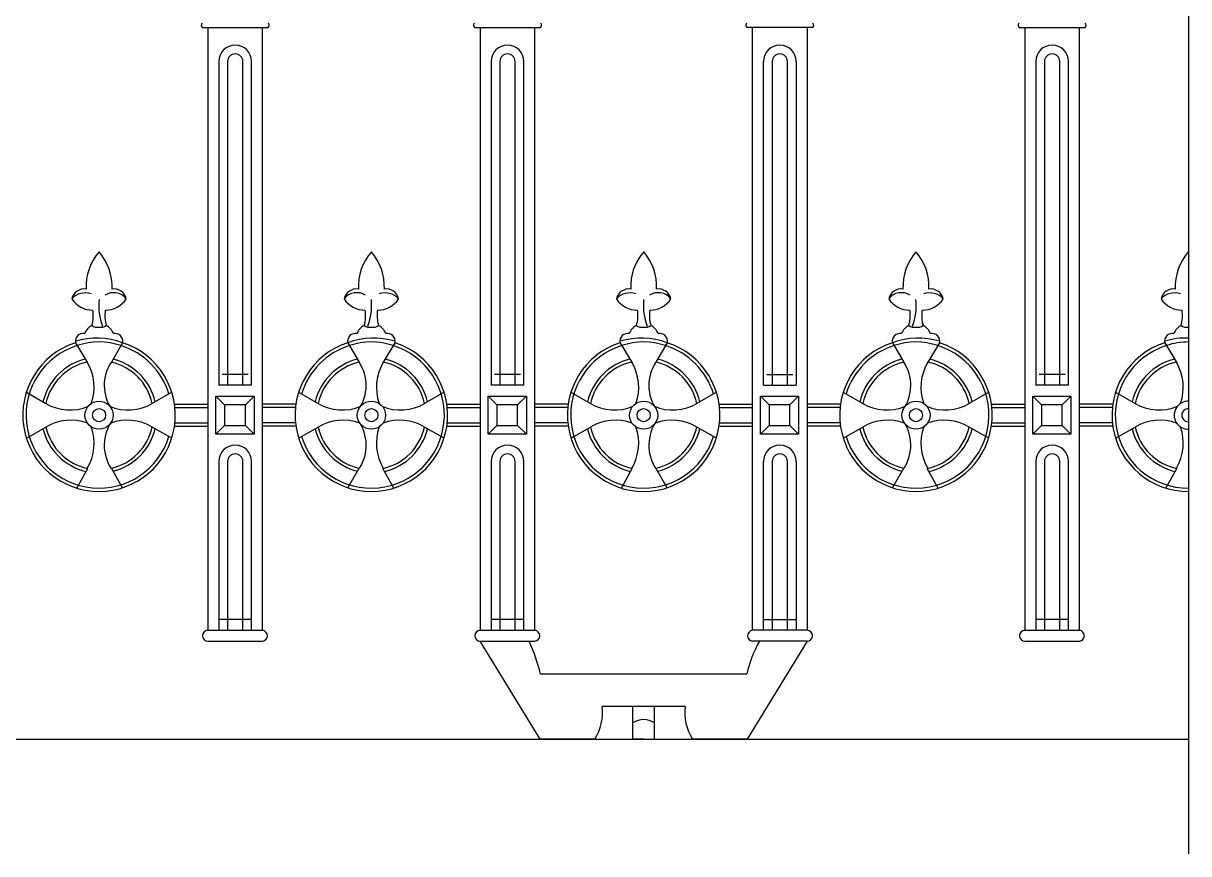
# Model space of a CAD drawing. Header units: millimetres. Extents: x 2621 to 26934, y 11979 to 27988.
# Drawn here: x 19963 to 21568, y 26139 to 27283 of the extents above; entities that cross this region are included whole.
import ezdxf

# ---------------------------------------------------------------- set-up
doc = ezdxf.new("R2010")
doc.units = ezdxf.units.MM

# ---------------------------------------------------------------- blocks, each defined once
blk = doc.blocks.new('A$C4E7D189E')
for p, q in [((1652.78, 0), (1652.78, 884.22)), ((973.59, 568.96), (1018.87, 568.96)), ((973.59, 568.96), (977.48, 568.96)), ((977.48, 568.96), (977.48, 153.83)), ((1014.98, 153.83), (1014.98, 568.96)), ((1014.98, 568.96), (1018.87, 568.96)), ((1161.08, 568.96), (1206.36, 568.96)), ((1161.08, 568.96), (1164.97, 568.96)), ((1164.97, 568.96), (1164.97, 153.83)), ((1202.47, 153.83), (1202.47, 568.96)), ((1202.47, 568.96), (1206.36, 568.96)), ((1393.86, 568.96), (1348.58, 568.96)), ((1352.47, 568.96), (1348.58, 568.96)), ((1352.47, 153.83), (1352.47, 568.96)), ((1389.97, 568.96), (1389.97, 153.83)), ((1393.86, 568.96), (1389.97, 568.96)), ((1536.08, 568.96), (1581.37, 568.96)), ((1536.08, 568.96), (1539.97, 568.96)), ((1539.97, 568.96), (1539.97, 153.83)), ((1577.47, 153.83), (1577.47, 568.96)), ((1577.47, 568.96), (1581.37, 568.96)), ((984.98, 545.52), (984.98, 322.58)), ((990.98, 545.52), (990.98, 322.58)), ((1001.48, 322.58), (1001.48, 545.52)), ((1007.48, 322.58), (1007.48, 545.52)), ((1172.47, 545.52), (1172.47, 322.58)), ((1178.47, 545.52), (1178.47, 322.58)), ((1188.97, 322.58), (1188.97, 545.52)), ((1194.97, 322.58), (1194.97, 545.52)), ((1359.97, 322.58), (1359.97, 545.52)), ((1365.97, 545.52), (1365.97, 322.58)), ((1376.47, 322.58), (1376.47, 545.52)), ((1382.47, 545.52), (1382.47, 322.58)), ((1547.47, 545.52), (1547.47, 322.58)), ((1553.47, 545.52), (1553.47, 322.58)), ((1563.97, 322.58), (1563.97, 545.52)), ((1569.97, 322.58), (1569.97, 545.52)), ((886.24, 351.88), (894.57, 338.03)), ((918.72, 351.88), (910.94, 338.49)), ((1073.74, 351.88), (1081.52, 338.49)), ((1106.22, 351.88), (1097.89, 338.03)), ((1261.23, 351.88), (1269.56, 338.03)), ((1293.71, 351.88), (1285.93, 338.49)), ((1448.73, 351.88), (1456.51, 338.49)), ((1481.21, 351.88), (1472.88, 338.03)), ((1636.22, 351.88), (1644.56, 338.03)), ((1005.23, 330.08), (987.23, 330.08)), ((1192.72, 330.08), (1174.72, 330.08)), ((1362.22, 330.08), (1380.22, 330.08)), ((1567.72, 330.08), (1549.72, 330.08)), ((1007.48, 322.58), (984.98, 322.58)), ((1194.97, 322.58), (1172.47, 322.58)), ((1359.97, 322.58), (1382.47, 322.58)), ((1569.97, 322.58), (1547.47, 322.58)), ((852.41, 317.76), (865.87, 310.1)), ((952.54, 317.76), (939.08, 310.1)), ((988.95, 309.08), (982.95, 315.08)), ((982.95, 288.83), (982.95, 315.08)), ((982.95, 315.08), (1009.2, 315.08)), ((1003.2, 309.08), (1009.2, 315.08)), ((1009.2, 315.08), (1009.2, 288.83)), ((1039.92, 317.76), (1053.37, 310.1)), ((1140.04, 317.76), (1126.59, 310.1)), ((1176.44, 309.08), (1170.44, 315.08)), ((1170.44, 288.83), (1170.44, 315.08)), ((1170.44, 315.08), (1196.69, 315.08)), ((1190.69, 309.08), (1196.69, 315.08)), ((1196.69, 315.08), (1196.69, 288.83)), ((1227.41, 317.76), (1240.87, 310.1)), ((1327.54, 317.76), (1314.08, 310.1)), ((1363.94, 309.08), (1357.94, 315.08)), ((1357.94, 288.83), (1357.94, 315.08)), ((1357.94, 315.08), (1384.19, 315.08)), ((1378.19, 309.08), (1384.19, 315.08)), ((1384.19, 315.08), (1384.19, 288.83)), ((1414.91, 317.76), (1428.37, 310.1)), ((1515.04, 317.76), (1501.58, 310.1)), ((1551.44, 309.08), (1545.44, 315.08)), ((1545.44, 288.83), (1545.44, 315.08)), ((1545.44, 315.08), (1571.69, 315.08)), ((1565.69, 309.08), (1571.69, 315.08)), ((1571.69, 315.08), (1571.69, 288.83)), ((1602.4, 317.76), (1615.86, 310.1)), ((954.98, 309.46), (977.48, 309.46)), ((954.98, 307.21), (977.48, 307.21)), ((1003.2, 309.08), (988.95, 309.08)), ((988.95, 309.08), (988.95, 294.83)), ((1003.2, 294.83), (1003.2, 309.08)), ((1037.48, 309.46), (1014.98, 309.46)), ((1037.48, 307.21), (1014.98, 307.21)), ((1142.48, 309.46), (1164.98, 309.46)), ((1142.48, 307.21), (1164.98, 307.21)), ((1190.69, 309.08), (1176.44, 309.08)), ((1176.44, 309.08), (1176.44, 294.83)), ((1190.69, 294.83), (1190.69, 309.08)), ((1224.97, 309.46), (1202.47, 309.46)), ((1224.97, 307.21), (1202.47, 307.21)), ((1329.97, 309.46), (1352.47, 309.46)), ((1329.97, 307.21), (1352.47, 307.21)), ((1378.19, 309.08), (1363.94, 309.08)), ((1363.94, 309.08), (1363.94, 294.83)), ((1378.19, 294.83), (1378.19, 309.08)), ((1412.47, 309.46), (1389.97, 309.46)), ((1412.47, 307.21), (1389.97, 307.21)), ((1517.47, 309.46), (1539.97, 309.46)), ((1517.47, 307.21), (1539.97, 307.21)), ((1565.69, 309.08), (1551.44, 309.08)), ((1551.44, 309.08), (1551.44, 294.83)), ((1565.69, 294.83), (1565.69, 309.08)), ((1599.96, 309.46), (1577.46, 309.46)), ((1599.96, 307.21), (1577.46, 307.21)), ((852.41, 286.15), (865.87, 293.82)), ((952.54, 286.15), (939.08, 293.82)), ((954.98, 296.71), (977.48, 296.71)), ((954.98, 294.46), (977.48, 294.46)), ((988.95, 294.83), (982.95, 288.83)), ((988.95, 294.83), (1003.2, 294.83)), ((1003.2, 294.83), (1009.2, 288.83)), ((1037.48, 296.71), (1014.98, 296.71)), ((1037.48, 294.46), (1014.98, 294.46)), ((1039.92, 286.15), (1053.37, 293.82)), ((1140.04, 286.15), (1126.59, 293.82)), ((1142.48, 296.71), (1164.98, 296.71)), ((1142.48, 294.46), (1164.98, 294.46)), ((1176.44, 294.83), (1170.44, 288.83)), ((1176.44, 294.83), (1190.69, 294.83)), ((1190.69, 294.83), (1196.69, 288.83)), ((1224.97, 296.71), (1202.47, 296.71)), ((1224.97, 294.46), (1202.47, 294.46)), ((1227.41, 286.15), (1240.87, 293.82)), ((1327.54, 286.15), (1314.08, 293.82)), ((1329.97, 296.71), (1352.47, 296.71)), ((1329.97, 294.46), (1352.47, 294.46)), ((1363.94, 294.83), (1357.94, 288.83)), ((1363.94, 294.83), (1378.19, 294.83)), ((1378.19, 294.83), (1384.19, 288.83)), ((1412.47, 296.71), (1389.97, 296.71)), ((1412.47, 294.46), (1389.97, 294.46)), ((1414.91, 286.15), (1428.37, 293.82)), ((1515.04, 286.15), (1501.58, 293.82)), ((1517.47, 296.71), (1539.97, 296.71)), ((1517.47, 294.46), (1539.97, 294.46)), ((1551.44, 294.83), (1545.44, 288.83)), ((1551.44, 294.83), (1565.69, 294.83)), ((1565.69, 294.83), (1571.69, 288.83)), ((1599.96, 296.71), (1577.46, 296.71)), ((1599.96, 294.46), (1577.46, 294.46)), ((1602.4, 286.15), (1615.86, 293.82)), ((1009.2, 288.83), (982.95, 288.83)), ((1196.69, 288.83), (1170.44, 288.83)), ((1384.19, 288.83), (1357.94, 288.83)), ((1571.69, 288.83), (1545.44, 288.83)), ((887.11, 251.76), (894.66, 265.28)), ((918.72, 252.03), (910.94, 265.43)), ((984.98, 270.08), (984.98, 153.83)), ((990.98, 270.08), (990.98, 153.83)), ((1001.48, 153.83), (1001.48, 270.08)), ((1007.48, 153.83), (1007.48, 270.08)), ((1073.74, 252.03), (1081.52, 265.43)), ((1105.35, 251.76), (1097.8, 265.28)), ((1172.47, 270.08), (1172.47, 153.83)), ((1178.47, 270.08), (1178.47, 153.83)), ((1188.97, 153.83), (1188.97, 270.08)), ((1194.97, 153.83), (1194.97, 270.08)), ((1262.1, 251.76), (1269.65, 265.28)), ((1293.71, 252.03), (1285.93, 265.43)), ((1359.97, 153.83), (1359.97, 270.08)), ((1365.97, 270.08), (1365.97, 153.83)), ((1376.47, 153.83), (1376.47, 270.08)), ((1382.47, 270.08), (1382.47, 153.83)), ((1448.73, 252.03), (1456.51, 265.43)), ((1480.34, 251.76), (1472.79, 265.28)), ((1547.47, 270.08), (1547.47, 153.83)), ((1553.47, 270.08), (1553.47, 153.83)), ((1563.97, 153.83), (1563.97, 270.08)), ((1569.97, 153.83), (1569.97, 270.08)), ((1637.1, 251.76), (1644.64, 265.28)), ((1007.48, 161.33), (984.98, 161.33)), ((1194.97, 161.33), (1172.47, 161.33)), ((1359.97, 161.33), (1382.47, 161.33)), ((1569.97, 161.33), (1547.47, 161.33)), ((977.48, 153.83), (1014.98, 153.83)), ((1164.97, 153.83), (1202.47, 153.83)), ((1389.97, 153.83), (1352.47, 153.83)), ((1539.97, 153.83), (1577.47, 153.83)), ((977.48, 146.33), (1014.98, 146.33)), ((1164.97, 146.33), (1202.47, 146.33)), ((1206.28, 78.83), (1164.97, 146.33)), ((1389.97, 146.33), (1348.66, 78.83)), ((1389.97, 146.33), (1352.47, 146.33)), ((1539.97, 146.33), (1577.47, 146.33)), ((1206.52, 123.84), (1348.42, 123.83)), ((1306.13, 101.33), (1248.82, 101.33)), ((1269.97, 78.83), (1269.97, 101.33)), ((1284.97, 78.83), (1284.97, 101.33)), ((0, 78.83), (1652.78, 78.83)), ((1243.78, 78.83), (1206.28, 78.83)), ((1277.47, 78.83), (1269.97, 78.83)), ((1277.47, 78.83), (1284.97, 78.83)), ((1348.66, 78.83), (1311.16, 78.83))]:
    blk.add_line(p, q)
for centre, radius in [((902.48, 301.96), 9.69), ((902.48, 301.96), 4.5), ((1089.98, 301.96), 9.69), ((1089.98, 301.96), 4.5), ((1277.47, 301.96), 9.69), ((1277.47, 301.96), 4.5), ((1464.97, 301.96), 9.69), ((1464.97, 301.96), 4.5)]:
    blk.add_circle(centre, radius)
for centre, radius, start, end in [((974.49, 570.44), 1.74, 125.64963, 238.63405), ((1017.97, 570.44), 1.74, 301.36595, 54.35037), ((1161.98, 570.44), 1.74, 125.64963, 238.63405), ((1205.46, 570.44), 1.74, 301.36595, 54.35037), ((1349.49, 570.44), 1.74, 125.64963, 238.63405), ((1392.96, 570.44), 1.74, 301.36595, 54.35037), ((1536.99, 570.44), 1.74, 125.64963, 238.63405), ((1580.46, 570.44), 1.74, 301.36595, 54.35037), ((996.23, 545.52), 11.25, 0, 180), ((1183.72, 545.52), 11.25, 0, 180), ((1371.22, 545.52), 11.25, 0, 180), ((1558.72, 545.52), 11.25, 0, 180), ((996.23, 545.52), 5.25, 0, 180), ((1183.72, 545.52), 5.25, 0, 180), ((1371.22, 545.52), 5.25, 0, 180), ((1558.72, 545.52), 5.25, 0, 180), ((930.42, 390.33), 36.91, 139.18448, 182.39829), ((874.54, 390.33), 36.91, 357.60171, 40.81552), ((1117.92, 390.33), 36.91, 139.18448, 182.39829), ((1062.04, 390.33), 36.91, 357.60171, 40.81552), ((1305.41, 390.33), 36.91, 139.18448, 182.39829), ((1249.54, 390.33), 36.91, 357.60171, 40.81552), ((1492.91, 390.33), 36.91, 139.18448, 182.39829), ((1437.04, 390.33), 36.91, 357.60171, 40.81552), ((1680.4, 390.33), 36.91, 139.18448, 182.39829), ((1624.53, 390.33), 36.91, 40.06249, 40.81552), ((892.2, 380.2), 8.69, 81.18683, 167.2585), ((893.07, 373.42), 12.76, 71.73322, 137.06556), ((912.54, 375.25), 11.08, 38.3333, 122.6358), ((912.75, 380.2), 8.69, 12.7415, 98.81317), ((1079.7, 380.2), 8.69, 81.18683, 167.2585), ((1079.92, 375.25), 11.08, 57.3642, 141.6667), ((1099.39, 373.42), 12.76, 42.93444, 108.26678), ((1100.26, 380.2), 8.69, 12.7415, 98.81317), ((1267.2, 380.2), 8.69, 81.18683, 167.2585), ((1268.07, 373.42), 12.76, 71.73322, 137.06556), ((1287.53, 375.25), 11.08, 38.3333, 122.6358), ((1287.75, 380.2), 8.69, 12.7415, 98.81317), ((1454.7, 380.2), 8.69, 81.18683, 167.2585), ((1454.91, 375.25), 11.08, 57.3642, 141.6667), ((1474.38, 373.42), 12.76, 42.93444, 108.26678), ((1475.25, 380.2), 8.69, 12.7415, 98.81317), ((1642.19, 380.2), 8.69, 81.18683, 167.2585), ((1643.06, 373.42), 12.76, 71.73322, 137.06556), ((897.63, 390.71), 16.34, 211.72349, 272.03577), ((944.04, 377.61), 41.75, 174.51282, 200.20788), ((907.33, 390.71), 16.34, 267.96423, 328.27651), ((1085.13, 390.71), 16.34, 211.72349, 272.03577), ((1048.42, 377.61), 41.75, 339.79212, 5.48718), ((1094.83, 390.71), 16.34, 267.96423, 328.27651), ((1272.62, 390.71), 16.34, 211.72349, 272.03577), ((1319.03, 377.61), 41.75, 174.51282, 200.20788), ((1282.32, 390.71), 16.34, 267.96423, 328.27651), ((1460.12, 390.71), 16.34, 211.72349, 272.03577), ((1423.41, 377.61), 41.75, 339.79212, 5.48718), ((1469.83, 390.71), 16.34, 267.96423, 328.27651), ((1647.61, 390.71), 16.34, 211.72349, 272.03577), ((874.64, 370.51), 23.88, 343.49815, 9.33473), ((930.32, 370.51), 23.88, 170.66527, 196.50185), ((1062.14, 370.51), 23.88, 343.49815, 9.33473), ((1117.82, 370.51), 23.88, 170.66527, 196.50185), ((1249.64, 370.51), 23.88, 343.49815, 9.33473), ((1305.31, 370.51), 23.88, 170.66527, 196.50185), ((1437.14, 370.51), 23.88, 343.49815, 9.33473), ((1492.81, 370.51), 23.88, 170.66527, 196.50185), ((1624.63, 370.51), 23.88, 343.49815, 9.33473), ((902.26, 354.53), 10.34, 117.182, 159.13088), ((901.14, 368.44), 5.94, 232.62195, 282.99735), ((903.81, 368.44), 5.94, 257.00265, 307.37805), ((902.7, 354.53), 10.34, 20.86912, 62.818), ((1089.76, 354.53), 10.34, 117.182, 159.13088), ((1088.64, 368.44), 5.94, 232.62195, 282.99735), ((1091.32, 368.44), 5.94, 257.00265, 307.37805), ((1090.2, 354.53), 10.34, 20.86912, 62.818), ((1277.26, 354.53), 10.34, 117.182, 159.13088), ((1276.14, 368.44), 5.94, 232.62195, 282.99735), ((1278.81, 368.44), 5.94, 257.00265, 307.37805), ((1277.69, 354.53), 10.34, 20.86912, 62.818), ((1464.76, 354.53), 10.34, 117.182, 159.13088), ((1463.64, 368.44), 5.94, 232.62195, 282.99735), ((1466.31, 368.44), 5.94, 257.00265, 307.37805), ((1465.19, 354.53), 10.34, 20.86912, 62.818), ((1652.25, 354.53), 10.34, 117.182, 159.13088), ((1651.13, 368.44), 5.94, 232.62195, 282.99735), ((1653.8, 368.44), 5.94, 257.00265, 260.10121), ((891.58, 352.88), 5.43, 79.12166, 190.53833), ((900.98, 304.6), 50.51, 69.43188, 107.07567), ((913.38, 352.88), 5.43, 349.46167, 100.87834), ((1079.08, 352.88), 5.43, 79.12166, 190.53833), ((1091.48, 304.6), 50.51, 72.92433, 110.56812), ((1100.88, 352.88), 5.43, 349.46167, 100.87834), ((1266.57, 352.88), 5.43, 79.12166, 190.53833), ((1275.97, 304.6), 50.51, 69.43188, 107.07567), ((1288.38, 352.88), 5.43, 349.46167, 100.87834), ((1454.07, 352.88), 5.43, 79.12166, 190.53833), ((1466.48, 304.6), 50.51, 72.92433, 110.56812), ((1475.88, 352.88), 5.43, 349.46167, 100.87834), ((1641.56, 352.88), 5.43, 79.12166, 190.53833), ((1650.96, 304.6), 50.51, 87.93805, 107.07567), ((902.48, 301.96), 52.5, 108.02082, 71.97906), ((902.48, 301.96), 50.25, 107.42797, 343.03168), ((902.48, 305.37), 47.01, 71.28617, 108.67329), ((902.48, 301.96), 50.25, 16.96832, 72.53149), ((1089.98, 301.96), 52.5, 108.02094, 71.97918), ((1089.98, 301.96), 50.25, 196.96832, 72.57203), ((1089.98, 301.96), 50.25, 107.46851, 163.03168), ((1089.98, 305.37), 47.01, 71.32671, 108.71383), ((1277.47, 301.96), 52.5, 108.02082, 71.97906), ((1277.47, 301.96), 50.25, 107.42797, 343.03168), ((1277.47, 305.37), 47.01, 71.28617, 108.67329), ((1277.47, 301.96), 50.25, 16.96832, 72.53149), ((1464.97, 301.96), 52.5, 108.02094, 71.97918), ((1464.97, 301.96), 50.25, 196.96832, 72.57203), ((1464.97, 301.96), 50.25, 107.46851, 163.03168), ((1464.97, 305.37), 47.01, 71.32671, 108.71383), ((1652.46, 301.96), 52.5, 108.02082, 270.34348), ((1652.46, 301.96), 50.25, 107.42797, 270.35886), ((1652.47, 305.37), 47.01, 89.61788, 108.67329), ((902.48, 301.96), 39.75, 103.73809, 166.4654), ((902.48, 301.96), 37.5, 102.66551, 167.46188), ((865.43, 321.25), 33.63, 340.54251, 30.71793), ((934.62, 322.49), 28.58, 145.93796, 215.40484), ((902.48, 301.96), 37.5, 12.53812, 76.96168), ((902.48, 301.96), 39.75, 13.5346, 75.96521), ((1089.98, 301.96), 39.75, 104.03479, 166.4654), ((1089.98, 301.96), 37.5, 103.03832, 167.46188), ((1057.84, 322.49), 28.58, 324.59516, 34.06204), ((1127.03, 321.25), 33.63, 149.28207, 199.45749), ((1089.98, 301.96), 37.5, 12.53812, 77.33449), ((1089.98, 301.96), 39.75, 13.5346, 76.26191), ((1277.47, 301.96), 39.75, 103.73809, 166.4654), ((1277.47, 301.96), 37.5, 102.66551, 167.46188), ((1240.42, 321.25), 33.63, 340.54251, 30.71793), ((1309.61, 322.49), 28.58, 145.93796, 215.40484), ((1277.47, 301.96), 37.5, 12.53812, 76.96168), ((1277.47, 301.96), 39.75, 13.5346, 75.96521), ((1464.97, 301.96), 39.75, 104.03479, 166.4654), ((1464.97, 301.96), 37.5, 103.03832, 167.46188), ((1432.84, 322.49), 28.58, 324.59516, 34.06204), ((1502.02, 321.25), 33.63, 149.28207, 199.45749), ((1464.97, 301.96), 37.5, 12.53812, 77.33449), ((1464.97, 301.96), 39.75, 13.5346, 76.26191), ((1652.46, 301.96), 39.75, 103.73809, 166.4654), ((1652.46, 301.96), 37.5, 102.66551, 167.46188), ((1615.42, 321.25), 33.63, 340.54251, 30.71793), ((882.24, 336.87), 31.38, 238.54925, 294.19938), ((922.71, 336.87), 31.38, 245.80062, 301.45075), ((1069.75, 336.87), 31.38, 238.54925, 294.19938), ((1110.22, 336.87), 31.38, 245.80062, 301.45075), ((1257.24, 336.87), 31.38, 238.54925, 294.19938), ((1297.71, 336.87), 31.38, 245.80062, 301.45075), ((1444.74, 336.87), 31.38, 238.54925, 294.19938), ((1485.21, 336.87), 31.38, 245.80062, 301.45075), ((1632.23, 336.87), 31.38, 238.54925, 294.19938), ((1652.46, 301.96), 9.69, 88.13894, 271.86106), ((1652.46, 301.96), 4.5, 85.98952, 274.01048), ((883.05, 264.91), 33.63, 70.20369, 120.71793), ((935.27, 281.22), 29.24, 144.99528, 212.53353), ((921.91, 264.91), 33.63, 59.28207, 109.79631), ((1070.55, 264.91), 33.63, 70.20369, 120.71793), ((1057.19, 281.22), 29.24, 327.46647, 35.00472), ((1109.41, 264.91), 33.63, 59.28207, 109.79631), ((1258.04, 264.91), 33.63, 70.20369, 120.71793), ((1310.26, 281.22), 29.24, 144.99528, 212.53353), ((1296.9, 264.91), 33.63, 59.28207, 109.79631), ((1445.54, 264.91), 33.63, 70.20369, 120.71793), ((1432.18, 281.22), 29.24, 327.46647, 35.00472), ((1484.4, 264.91), 33.63, 59.28207, 109.79631), ((1633.04, 264.91), 33.63, 70.20369, 120.71793), ((902.48, 301.96), 39.75, 193.5346, 256.9656), ((902.48, 301.96), 37.5, 192.53812, 257.96207), ((865.43, 282.67), 33.63, 329.28207, 19.45749), ((902.48, 301.96), 37.5, 283.03832, 347.46188), ((902.48, 301.96), 39.75, 284.03479, 346.4654), ((1089.98, 301.96), 39.75, 193.5346, 255.96521), ((1089.98, 301.96), 37.5, 192.53812, 256.96168), ((1127.03, 282.67), 33.63, 160.54251, 210.71793), ((1089.98, 301.96), 37.5, 282.03793, 347.46188), ((1089.98, 301.96), 39.75, 283.0344, 346.4654), ((1277.47, 301.96), 39.75, 193.5346, 256.9656), ((1277.47, 301.96), 37.5, 192.53812, 257.96207), ((1240.42, 282.67), 33.63, 329.28207, 19.45749), ((1277.47, 301.96), 37.5, 283.03832, 347.46188), ((1277.47, 301.96), 39.75, 284.03479, 346.4654), ((1464.97, 301.96), 39.75, 193.5346, 255.96521), ((1464.97, 301.96), 37.5, 192.53812, 256.96168), ((1502.02, 282.67), 33.63, 160.54251, 210.71793), ((1464.97, 301.96), 37.5, 282.03793, 347.46188), ((1464.97, 301.96), 39.75, 283.0344, 346.4654), ((1652.46, 301.96), 39.75, 193.5346, 256.9656), ((1652.46, 301.96), 37.5, 192.53812, 257.96207), ((1615.42, 282.67), 33.63, 329.28207, 19.45749), ((996.23, 270.08), 11.25, 0, 180), ((1183.72, 270.08), 11.25, 0, 180), ((1371.22, 270.08), 11.25, 0, 180), ((1558.72, 270.08), 11.25, 0, 180), ((996.23, 270.08), 5.25, 0, 180), ((1183.72, 270.08), 5.25, 0, 180), ((1371.22, 270.08), 5.25, 0, 180), ((1558.72, 270.08), 5.25, 0, 180), ((977.48, 150.08), 3.75, 90, 270), ((1014.66, 150.08), 3.76, 274.82631, 85.17369), ((1164.97, 150.08), 3.75, 90, 270), ((1164.97, 150.08), 3.75, 90, 270), ((1202.16, 150.08), 3.76, 274.82631, 85.17369), ((1202.15, 150.08), 3.76, 274.82631, 85.17369), ((1352.79, 150.08), 3.76, 94.82631, 265.17369), ((1389.97, 150.08), 3.75, 270, 90), ((1539.97, 150.08), 3.75, 90, 270), ((1577.16, 150.08), 3.76, 274.82631, 85.17369), ((1044.64, 80.22), 167.66, 15.07902, 23.22561), ((1434.44, 103.48), 88.39, 150.99991, 166.6873), ((1215.93, 96.88), 33.19, 327.05746, 7.7128), ((1339.01, 96.88), 33.19, 172.2872, 212.94254), ((1277.47, 79.1), 13.3, 55.68024, 124.31976)]:
    blk.add_arc(centre, radius, start, end)

msp = doc.modelspace()

# ---------------------------------------------------------------- block references
at = {"xscale": 2, "yscale": 2, "zscale": 2}
msp.add_blockref('A$C4E7D189E', (18262.3, 26139.3), dxfattribs=at)

doc.saveas('drawing.dxf')
